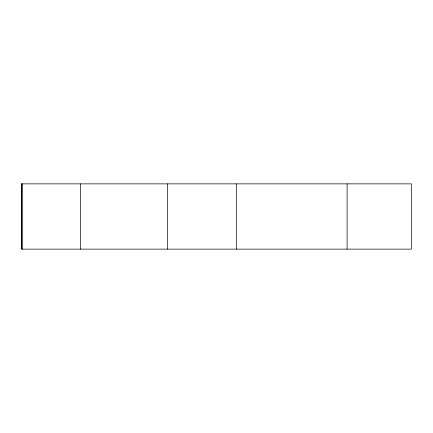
<?xml version="1.0" encoding="UTF-8"?>
<svg xmlns="http://www.w3.org/2000/svg" width="433" height="433" viewBox="0 0 433 433"><rect width="100%" height="100%" fill="white"/><g stroke="black" fill="none" stroke-linecap="round" stroke-linejoin="round"><path stroke-width="0.65" d="M21.65 183.868L411.35 183.868L411.334 249.132L21.65 249.132L21.65 183.868L21.65 249.132M347.098 183.868L347.098 249.132M236.586 183.868L236.586 249.132M167.517 183.868L167.517 249.132M80.484 183.868L80.484 249.132M22.467 183.868L22.467 249.132"/></g></svg>
